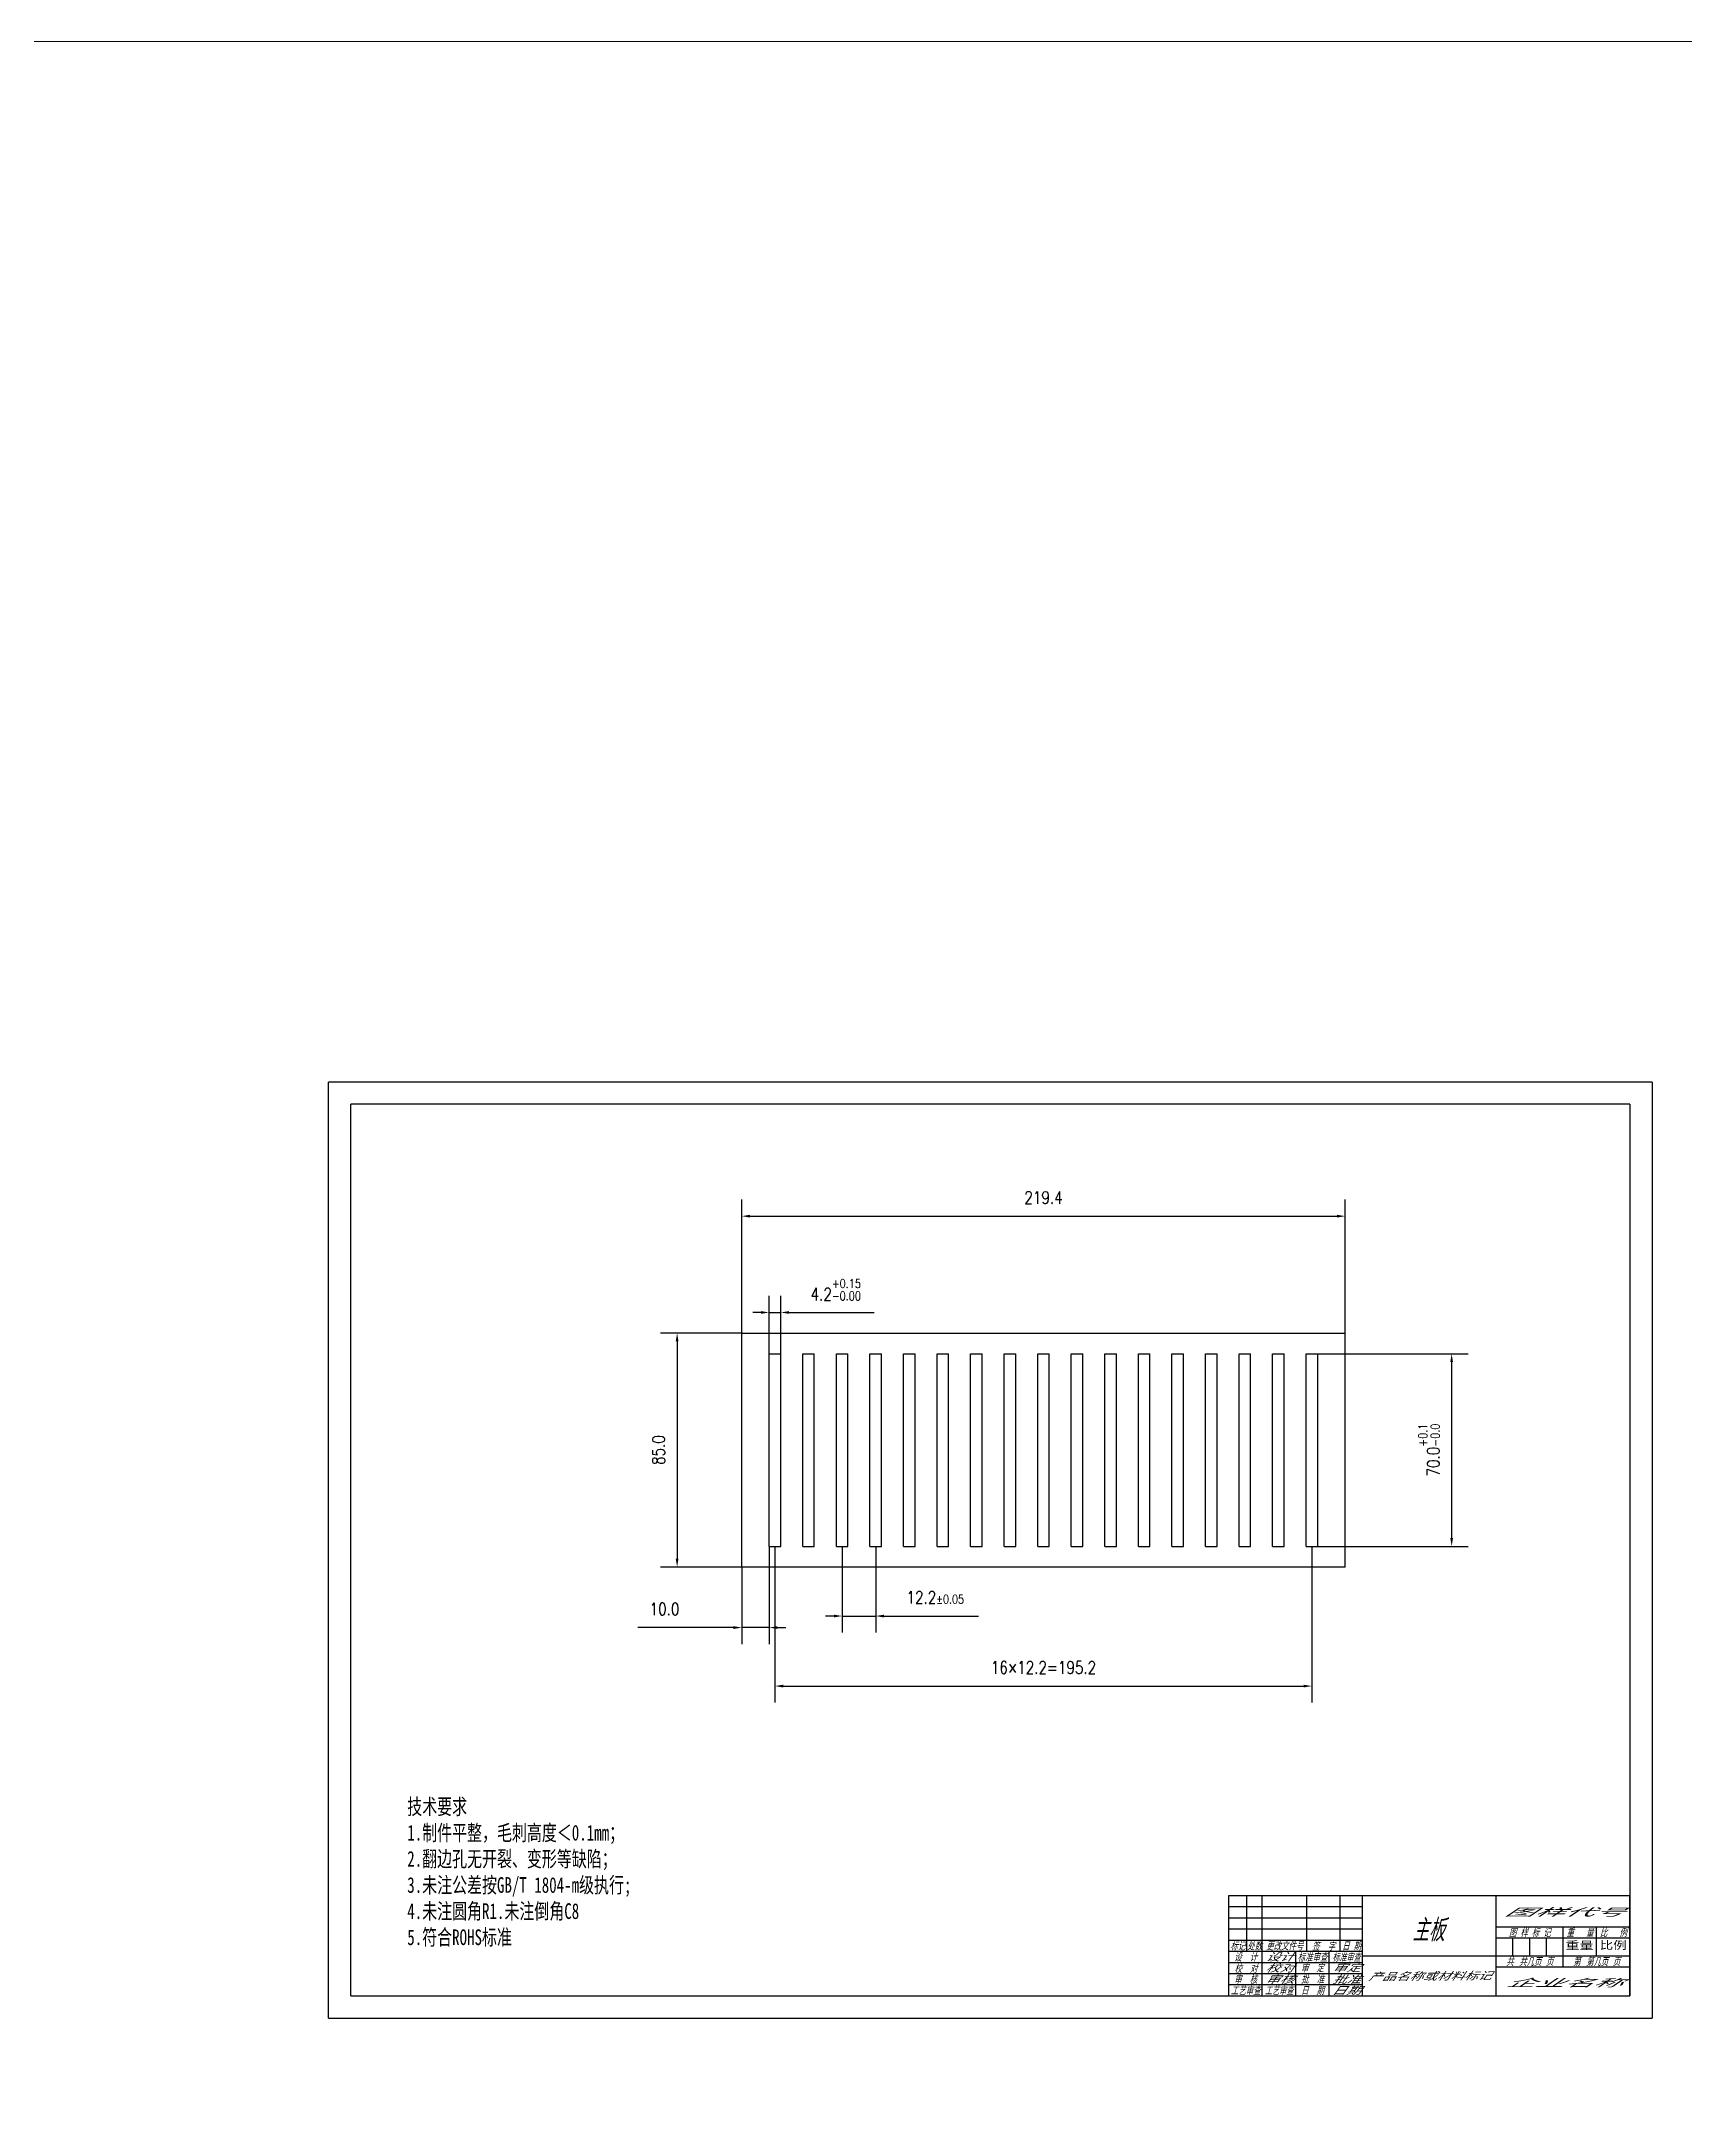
# Model space of a CAD drawing. Header units: millimetres. Extents: x -8604 to -3995, y 3123 to 6155.
# Drawn here: x -6300 to -5702, y 5402 to 6155 of the extents above; entities that cross this region are included whole.
import ezdxf
from ezdxf.enums import TextEntityAlignment as Align

# ---------------------------------------------------------------- set-up
doc = ezdxf.new("R2010")
doc.units = ezdxf.units.MM
doc.layers.get('DEFPOINTS').update_dxf_attribs({"color": 30})
for name, color, linetype in [('1轮廓实线层', 7, 'Continuous'), ('2细线层', 4, 'Continuous'), ('6文字层', 3, 'Continuous'), ('图框层', 7, 'Continuous'), ('标注', 1, 'Continuous')]:
    doc.layers.add(name, color=color, linetype=linetype)
doc.layers.add('尺寸标注', color=1, linetype='Continuous', lineweight=15)
doc.layers.add('画图', color=7, linetype='Continuous', lineweight=25)
doc.styles.add('gbeitc 3.5', font='gbeitc.shx', dxfattribs={"height": 7, "bigfont": 'gbcbig.shx'})
doc.styles.add('PC_TEXTSTYLE', font='isocp.shx', dxfattribs={"width": 0.8, "bigfont": 'hzfs.shx'})
doc.styles.add('TH_GBDIM', font='romans.shx', dxfattribs={"width": 0.8, "bigfont": 'gbcbig.shx'})
doc.styles.add('一比二', font='', dxfattribs={"width": 0.7, "height": 6})
doc.styles.get('一比二').set_extended_font_data('SimSun')
doc.dimstyles.new('TH_GBDIM', dxfattribs={"dimscale": 3, "dimtxt": 3.5, "dimasz": 2.5, "dimexe": 2, "dimexo": 0, "dimgap": 1.5, "dimtad": 1, "dimdec": 1, "dimzin": 0, "dimdsep": 46, "dimtxsty": 'TH_GBDIM', "dimcen": 2.5, "dimclrd": 130, "dimclre": 130, "dimclrt": 3, "dimadec": 0, "dimazin": 0, "dimtfac": 0.714286, "dimtdec": 1, "dimtmove": 0, "dimatfit": 3, "dimfxl": 1, "dimtzin": 0, "dimlwd": -1, "dimlwe": -1, "dimarcsym": 0})

# ---------------------------------------------------------------- blocks, each defined once
blk = doc.blocks.new('*D1470')
at = {"color": 130, "transparency": 16777216}
for p, q in [((-6045.01, 5685.74), (-6045.01, 5734.25)), ((-5825.61, 5685.74), (-5825.61, 5734.25)), ((-6042.01, 5728.25), (-5828.61, 5728.25))]:
    blk.add_line(p, q, dxfattribs=at)
for points in [[(-6042.01, 5728.75), (-6042.01, 5727.75), (-6045.01, 5728.25)], [(-5828.61, 5728.75), (-5828.61, 5727.75), (-5825.61, 5728.25)]]:
    blk.add_solid(points, dxfattribs=at)
at = {"layer": 'DEFPOINTS', "color": 0, "transparency": 16777216}
for p in [(-5825.61, 5728.25), (-6045.01, 5685.74), (-5825.61, 5685.74)]:
    blk.add_point(p, dxfattribs=at)
at = {"color": 3, "transparency": 16777216, "insert": (-5935.31, 5735), "char_height": 4.5, "attachment_point": 5, "style": 'TH_GBDIM'}
blk.add_mtext('219.4', dxfattribs=at)
blk = doc.blocks.new('*D1471')
at = {"color": 130, "transparency": 16777216}
for p, q in [((-6045.01, 5685.74), (-6074.49, 5685.74)), ((-6068.49, 5682.74), (-6068.49, 5603.74)), ((-6045.01, 5600.74), (-6074.49, 5600.74))]:
    blk.add_line(p, q, dxfattribs=at)
for points in [[(-6068.99, 5682.74), (-6067.99, 5682.74), (-6068.49, 5685.74)], [(-6068.99, 5603.74), (-6067.99, 5603.74), (-6068.49, 5600.74)]]:
    blk.add_solid(points, dxfattribs=at)
at = {"layer": 'DEFPOINTS', "color": 0, "transparency": 16777216}
for p in [(-6045.01, 5685.74), (-6068.49, 5600.74), (-6045.01, 5600.74)]:
    blk.add_point(p, dxfattribs=at)
at = {"color": 3, "transparency": 16777216, "insert": (-6075.24, 5643.24), "char_height": 4.5, "attachment_point": 5, "rotation": 90, "style": 'TH_GBDIM'}
blk.add_mtext('85.0', dxfattribs=at)
blk = doc.blocks.new('*D1472')
at = {"color": 130, "transparency": 16777216}
for p, q in [((-6035.01, 5608.24), (-6035.01, 5572.72)), ((-6045.01, 5600.74), (-6045.01, 5572.72)), ((-6048.01, 5578.72), (-6082.8, 5578.72)), ((-6035.01, 5578.72), (-6045.01, 5578.72)), ((-6032.01, 5578.72), (-6029.01, 5578.72))]:
    blk.add_line(p, q, dxfattribs=at)
for points in [[(-6048.01, 5579.22), (-6048.01, 5578.22), (-6045.01, 5578.72)], [(-6032.01, 5579.22), (-6032.01, 5578.22), (-6035.01, 5578.72)]]:
    blk.add_solid(points, dxfattribs=at)
at = {"layer": 'DEFPOINTS', "color": 0, "transparency": 16777216}
for p in [(-6035.01, 5608.24), (-6045.01, 5600.74), (-6035.01, 5578.72)]:
    blk.add_point(p, dxfattribs=at)
at = {"color": 3, "transparency": 16777216, "insert": (-6073.07, 5585.47), "char_height": 4.5, "attachment_point": 5, "style": 'TH_GBDIM'}
blk.add_mtext('10.0', dxfattribs=at)
blk = doc.blocks.new('*D1473')
at = {"color": 130, "transparency": 16777216}
for p, q in [((-6032.91, 5608.24), (-6032.91, 5551.46)), ((-5837.71, 5608.24), (-5837.71, 5551.46)), ((-6029.91, 5557.46), (-5840.71, 5557.46))]:
    blk.add_line(p, q, dxfattribs=at)
for points in [[(-6029.91, 5557.96), (-6029.91, 5556.96), (-6032.91, 5557.46)], [(-5840.71, 5557.96), (-5840.71, 5556.96), (-5837.71, 5557.46)]]:
    blk.add_solid(points, dxfattribs=at)
at = {"layer": 'DEFPOINTS', "color": 0, "transparency": 16777216}
for p in [(-6032.91, 5608.24), (-5837.71, 5608.24), (-5837.71, 5557.46)]:
    blk.add_point(p, dxfattribs=at)
at = {"color": 3, "transparency": 16777216, "insert": (-5935.31, 5564.21), "char_height": 4.5, "attachment_point": 5, "style": 'TH_GBDIM'}
blk.add_mtext('16×12.2=195.2', dxfattribs=at)
blk = doc.blocks.new('*D1474')
at = {"color": 130, "transparency": 16777216}
for p, q in [((-6035.01, 5678.24), (-6035.01, 5699.25)), ((-6030.81, 5678.24), (-6030.81, 5699.25)), ((-6038.01, 5693.25), (-6041.01, 5693.25)), ((-6035.01, 5693.25), (-6030.81, 5693.25)), ((-6027.81, 5693.25), (-5996.85, 5693.25))]:
    blk.add_line(p, q, dxfattribs=at)
for points in [[(-6038.01, 5693.75), (-6038.01, 5692.75), (-6035.01, 5693.25)], [(-6027.81, 5693.75), (-6027.81, 5692.75), (-6030.81, 5693.25)]]:
    blk.add_solid(points, dxfattribs=at)
at = {"layer": 'DEFPOINTS', "color": 0, "transparency": 16777216}
for p in [(-6030.81, 5693.25), (-6035.01, 5678.24), (-6030.81, 5678.24)]:
    blk.add_point(p, dxfattribs=at)
at = {"color": 3, "transparency": 16777216, "insert": (-6010.83, 5701.5), "char_height": 4.5, "attachment_point": 5, "style": 'TH_GBDIM'}
blk.add_mtext('4.2{\\H3.214287;\\S+0.15^ -0.00;}', dxfattribs=at)
blk = doc.blocks.new('*D1476')
at = {"color": 130, "transparency": 16777216}
for p, q in [((-5835.61, 5678.24), (-5780.94, 5678.24)), ((-5786.94, 5675.24), (-5786.94, 5611.24)), ((-5835.61, 5608.24), (-5780.94, 5608.24))]:
    blk.add_line(p, q, dxfattribs=at)
for points in [[(-5787.44, 5675.24), (-5786.44, 5675.24), (-5786.94, 5678.24)], [(-5787.44, 5611.24), (-5786.44, 5611.24), (-5786.94, 5608.24)]]:
    blk.add_solid(points, dxfattribs=at)
at = {"layer": 'DEFPOINTS', "color": 0, "transparency": 16777216}
for p in [(-5835.61, 5678.24), (-5835.61, 5608.24), (-5786.94, 5608.24)]:
    blk.add_point(p, dxfattribs=at)
at = {"color": 3, "transparency": 16777216, "insert": (-5795.19, 5643.24), "char_height": 4.5, "attachment_point": 5, "rotation": 90, "style": 'TH_GBDIM'}
blk.add_mtext('70.0{\\H3.214287;\\S+0.1^ -0.0;}', dxfattribs=at)
blk = doc.blocks.new('*D1479')
at = {"color": 130, "transparency": 16777216}
for p, q in [((-6008.51, 5608.24), (-6008.51, 5576.92)), ((-5996.31, 5608.24), (-5996.31, 5576.92)), ((-6011.51, 5582.92), (-6014.51, 5582.92)), ((-6008.51, 5582.92), (-5996.31, 5582.92)), ((-5993.31, 5582.92), (-5958.95, 5582.92))]:
    blk.add_line(p, q, dxfattribs=at)
for points in [[(-6011.51, 5583.42), (-6011.51, 5582.42), (-6008.51, 5582.92)], [(-5993.31, 5583.42), (-5993.31, 5582.42), (-5996.31, 5582.92)]]:
    blk.add_solid(points, dxfattribs=at)
at = {"layer": 'DEFPOINTS', "color": 0, "transparency": 16777216}
for p in [(-6008.51, 5608.24), (-5996.31, 5608.24), (-5996.31, 5582.92)]:
    blk.add_point(p, dxfattribs=at)
at = {"color": 3, "transparency": 16777216, "insert": (-5974.63, 5589.67), "char_height": 4.5, "attachment_point": 5, "style": 'TH_GBDIM'}
blk.add_mtext('12.2{\\H3.214287;±0.05}', dxfattribs=at)

msp = doc.modelspace()

# ---------------------------------------------------------------- linework, layer by layer
at = {"layer": '1轮廓实线层'}
for p, q in [((-5867.93, 5444.9), (-5867.93, 5481.35)), ((-5867.93, 5444.9), (-5867.93, 5481.35)), ((-5867.93, 5481.35), (-5722.13, 5481.35)), ((-5861.45, 5461.1), (-5861.45, 5481.35)), ((-5855.78, 5461.1), (-5855.78, 5481.35)), ((-5839.58, 5461.1), (-5839.58, 5481.35)), ((-5827.43, 5461.1), (-5827.43, 5481.35)), ((-5867.93, 5465.15), (-5819.33, 5465.15)), ((-5770.73, 5470.01), (-5722.13, 5470.01)), ((-5770.73, 5465.96), (-5722.13, 5465.96)), ((-5734.28, 5459.48), (-5734.28, 5470.01)), ((-5867.93, 5461.1), (-5819.33, 5461.1)), ((-5855.78, 5444.9), (-5855.78, 5461.1)), ((-5831.48, 5444.9), (-5831.48, 5461.1)), ((-5819.33, 5459.48), (-5722.13, 5459.48)), ((-5770.73, 5455.43), (-5722.13, 5455.43)), ((-5867.93, 5444.9), (-5722.13, 5444.9))]:
    msp.add_line(p, q, dxfattribs=at)
at = {"layer": '2细线层'}
for p, q in [((-6195.17, 5436.8), (-6195.17, 5777)), ((-5714.03, 5777), (-6195.17, 5777)), ((-5714.03, 5777), (-5714.03, 5436.8)), ((-5867.93, 5477.3), (-5819.33, 5477.3)), ((-5867.93, 5457.05), (-5819.33, 5457.05)), ((-5867.93, 5453), (-5819.33, 5453)), ((-5867.93, 5448.95), (-5819.33, 5448.95)), ((-6195.17, 5436.8), (-5714.03, 5436.8))]:
    msp.add_line(p, q, dxfattribs=at)
at = {"layer": '2细线层', "color": 75}
for p, q in [((-5764.66, 5459.48), (-5764.66, 5465.96)), ((-5758.58, 5459.48), (-5758.58, 5465.96)), ((-5752.51, 5459.48), (-5752.51, 5465.96))]:
    msp.add_line(p, q, dxfattribs=at)
at = {"layer": '6文字层'}
for p, q in [((-5819.33, 5444.9), (-5819.33, 5481.35)), ((-5770.73, 5444.9), (-5770.73, 5481.35)), ((-5867.93, 5473.25), (-5819.33, 5473.25)), ((-5867.93, 5469.2), (-5819.33, 5469.2)), ((-5746.43, 5455.43), (-5746.43, 5470.01)), ((-5843.63, 5444.9), (-5843.63, 5461.1))]:
    msp.add_line(p, q, dxfattribs=at)
at = {"layer": '图框层'}
for p, q in [((-6187.07, 5444.9), (-6187.07, 5768.9)), ((-5722.13, 5768.9), (-6187.07, 5768.9)), ((-5722.13, 5768.9), (-5722.13, 5444.9)), ((-5722.13, 5444.9), (-5722.13, 5481.35)), ((-6187.07, 5444.9), (-5722.13, 5444.9))]:
    msp.add_line(p, q, dxfattribs=at)
at = {"layer": '尺寸标注'}
msp.add_lwpolyline([(-8604.1, 6155.19), (-3995.01, 6155.19), (-3995.01, 3123.12), (-8604.1, 3123.12)], close=True, dxfattribs=at)
at = {"layer": '画图'}
for p, q in [((-6045.01, 5685.74), (-5825.61, 5685.74)), ((-6045.01, 5600.74), (-6045.01, 5685.74)), ((-5825.61, 5600.74), (-5825.61, 5685.74)), ((-6035.01, 5608.24), (-6035.01, 5678.24)), ((-6035.01, 5678.24), (-6030.81, 5678.24)), ((-6030.81, 5608.24), (-6030.81, 5678.24)), ((-6022.81, 5608.24), (-6022.81, 5678.24)), ((-6022.81, 5678.24), (-6018.61, 5678.24)), ((-6018.61, 5608.24), (-6018.61, 5678.24)), ((-6010.61, 5608.24), (-6010.61, 5678.24)), ((-6010.61, 5678.24), (-6006.41, 5678.24)), ((-6006.41, 5608.24), (-6006.41, 5678.24)), ((-5998.41, 5608.24), (-5998.41, 5678.24)), ((-5998.41, 5678.24), (-5994.21, 5678.24)), ((-5994.21, 5608.24), (-5994.21, 5678.24)), ((-5986.21, 5608.24), (-5986.21, 5678.24)), ((-5986.21, 5678.24), (-5982.01, 5678.24)), ((-5982.01, 5608.24), (-5982.01, 5678.24)), ((-5974.01, 5608.24), (-5974.01, 5678.24)), ((-5974.01, 5678.24), (-5969.81, 5678.24)), ((-5969.81, 5608.24), (-5969.81, 5678.24)), ((-5961.81, 5608.24), (-5961.81, 5678.24)), ((-5961.81, 5678.24), (-5957.61, 5678.24)), ((-5957.61, 5608.24), (-5957.61, 5678.24)), ((-5949.61, 5608.24), (-5949.61, 5678.24)), ((-5949.61, 5678.24), (-5945.41, 5678.24)), ((-5945.41, 5608.24), (-5945.41, 5678.24)), ((-5937.41, 5608.24), (-5937.41, 5678.24)), ((-5937.41, 5678.24), (-5933.21, 5678.24)), ((-5933.21, 5608.24), (-5933.21, 5678.24)), ((-5925.21, 5608.24), (-5925.21, 5678.24)), ((-5925.21, 5678.24), (-5921.01, 5678.24)), ((-5921.01, 5608.24), (-5921.01, 5678.24)), ((-5913.01, 5608.24), (-5913.01, 5678.24)), ((-5913.01, 5678.24), (-5908.81, 5678.24)), ((-5908.81, 5608.24), (-5908.81, 5678.24)), ((-5900.81, 5608.24), (-5900.81, 5678.24)), ((-5900.81, 5678.24), (-5896.61, 5678.24)), ((-5896.61, 5608.24), (-5896.61, 5678.24)), ((-5888.61, 5608.24), (-5888.61, 5678.24)), ((-5888.61, 5678.24), (-5884.41, 5678.24)), ((-5884.41, 5608.24), (-5884.41, 5678.24)), ((-5876.41, 5608.24), (-5876.41, 5678.24)), ((-5876.41, 5678.24), (-5872.21, 5678.24)), ((-5872.21, 5608.24), (-5872.21, 5678.24)), ((-5864.21, 5608.24), (-5864.21, 5678.24)), ((-5864.21, 5678.24), (-5860.01, 5678.24)), ((-5860.01, 5608.24), (-5860.01, 5678.24)), ((-5852.01, 5608.24), (-5852.01, 5678.24)), ((-5852.01, 5678.24), (-5847.81, 5678.24)), ((-5847.81, 5608.24), (-5847.81, 5678.24)), ((-5839.81, 5608.24), (-5839.81, 5678.24)), ((-5839.81, 5678.24), (-5835.61, 5678.24)), ((-5835.61, 5608.24), (-5835.61, 5678.24)), ((-6035.01, 5608.24), (-6030.81, 5608.24)), ((-6022.81, 5608.24), (-6018.61, 5608.24)), ((-6010.61, 5608.24), (-6006.41, 5608.24)), ((-5998.41, 5608.24), (-5994.21, 5608.24)), ((-5986.21, 5608.24), (-5982.01, 5608.24)), ((-5974.01, 5608.24), (-5969.81, 5608.24)), ((-5961.81, 5608.24), (-5957.61, 5608.24)), ((-5949.61, 5608.24), (-5945.41, 5608.24)), ((-5937.41, 5608.24), (-5933.21, 5608.24)), ((-5925.21, 5608.24), (-5921.01, 5608.24)), ((-5913.01, 5608.24), (-5908.81, 5608.24)), ((-5900.81, 5608.24), (-5896.61, 5608.24)), ((-5888.61, 5608.24), (-5884.41, 5608.24)), ((-5876.41, 5608.24), (-5872.21, 5608.24)), ((-5864.21, 5608.24), (-5860.01, 5608.24)), ((-5852.01, 5608.24), (-5847.81, 5608.24)), ((-5839.81, 5608.24), (-5835.61, 5608.24)), ((-5825.61, 5600.74), (-6045.01, 5600.74))]:
    msp.add_line(p, q, dxfattribs=at)

# ---------------------------------------------------------------- texts
at = {"layer": '6文字层', "style": 'gbeitc 3.5'}
for s, p in [('标记', (-5864.69, 5463.12)), ('处数', (-5858.62, 5463.12)), (' 更改文件号 ', (-5847.68, 5463.12)), (' 签  字 ', (-5833.51, 5463.02)), (' 日 期 ', (-5823.38, 5463.12)), (' 图 样 标 记 ', (-5758.58, 5467.98)), (' 重   量 ', (-5740.36, 5467.98)), (' 比   例 ', (-5728.21, 5467.98)), (' 设  计 ', (-5861.86, 5459.07)), (' 校  对 ', (-5861.77, 5454.92)), ('标准审查', (-5837.56, 5459.07)), (' 审  定 ', (-5837.58, 5455.17)), ('共        页', (-5758.58, 5457.45)), ('第        页', (-5734.28, 5457.45)), ('工艺审查', (-5861.86, 5446.92)), (' 审  核 ', (-5861.86, 5450.97)), ('批  准', (-5837.5, 5451.06)), (' 日  期 ', (-5837.56, 5446.92))]:
    msp.add_text(s, height=2.7, dxfattribs=at).set_placement(p, align=Align.MIDDLE)
at = {"layer": '6文字层', "insert": (-5795.45, 5468.74), "char_height": 8.1, "width": 55.6147, "attachment_point": 5, "style": 'gbeitc 3.5'}
msp.add_mtext('主板', dxfattribs=at)
at = {"layer": '6文字层', "flags": 8}
for tag, height, style, width, p, p2 in [('图样代号', 2.7, 'gbeitc 3.5', 5.679585, (-5768.27, 5473.68), (-5724.97, 5473.68)), ('重量', 2.83, 'PC_TEXTSTYLE', 1.677923, (-5745.52, 5461.51), (-5735.37, 5461.51)), ('比例', 2.83, 'PC_TEXTSTYLE', 1.621993, (-5733.09, 5461.6), (-5723.28, 5461.6)), ('校对', 2.7, 'gbeitc 3.5', 2.71406, (-5854.78, 5453.38), (-5844.52, 5453.38)), ('设计', 2.7, 'gbeitc 3.5', 2.757485, (-5854.78, 5457.41), (-5844.52, 5457.41)), ('标准审查', 2.7, 'gbeitc 3.5', 1.324627, (-5830.34, 5457.3), (-5820.12, 5457.3)), ('审定', 2.7, 'gbeitc 3.5', 2.739657, (-5830.51, 5453.49), (-5820.23, 5453.49)), ('共几页', 2.7, 'gbeitc 3.5', 1.406257, (-5762.43, 5455.71), (-5754.43, 5455.71)), ('第几页', 2.7, 'gbeitc 3.5', 1.394065, (-5738.08, 5455.71), (-5730.15, 5455.71)), ('工艺审查', 2.7, 'gbeitc 3.5', 1.341797, (-5854.87, 5445.23), (-5844.52, 5445.23)), ('审核', 2.7, 'gbeitc 3.5', 2.73642, (-5854.87, 5449.25), (-5844.52, 5449.25)), ('批准', 2.7, 'gbeitc 3.5', 2.738856, (-5830.43, 5449.25), (-5820.23, 5449.25)), ('日期', 2.7, 'gbeitc 3.5', 2.844233, (-5830.73, 5445.23), (-5820.23, 5445.23)), ('企业名称', 2.7, 'gbeitc 3.5', 5.492466, (-5767.76, 5447.99), (-5725.56, 5447.99))]:
    msp.add_attdef(tag, text='', height=height, dxfattribs=dict(at, style=style, width=width)).set_placement(p, p2, align=Align.FIT)
at = {"layer": '6文字层', "style": 'gbeitc 3.5', "width": 2.547698, "flags": 8}
msp.add_attdef('产品名称或材料标记', text='', height=2.7, rotation=0.4655, dxfattribs=at).set_placement((-5817.43, 5450.24), (-5772.74, 5450.6), align=Align.FIT)
at = {"layer": '标注', "insert": (-6166.58, 5516.5), "char_height": 5.6956, "width": 149.9506, "attachment_point": 1, "style": '一比二'}
msp.add_mtext('{\\fSimSun|b0|i0|c134|p2;技术要求\\P}1.{\\fSimSun|b0|i0|c134|p2;制件平整，毛刺高度＜}0.1mm{\\fSimSun|b0|i0|c134|p2;；\\P}2.{\\fSimSun|b0|i0|c134|p2;翻边孔无开裂、变形等缺陷；\\P}3.{\\fSimSun|b0|i0|c134|p2;未注公差按}GB/T 1804-m{\\fSimSun|b0|i0|c134|p2;级执行};\\P4.{\\fSimSun|b0|i0|c134|p2;未注圆角}R1.{\\fSimSun|b0|i0|c134|p2;未注倒角}C8\\P5.{\\fSimSun|b0|i0|c134|p2;符合}ROHS{\\fSimSun|b0|i0|c134|p2;标准}', dxfattribs=at)

# ---------------------------------------------------------------- dimensions: what is measured, and where the dimension line sits
for base, p1, p2, override, picture, middle in [((-5825.61, 5728.25), (-6045.01, 5685.74), (-5825.61, 5685.74), {"dimtxt": 1.5, "dimasz": 1}, '*D1470', (-5935.31, 5728.25)), ((-6035.01, 5578.72), (-6045.01, 5600.74), (-6035.01, 5608.24), {"dimtxt": 1.5, "dimasz": 1}, '*D1472', (-6073.07, 5578.72)), ((-5837.71, 5557.46), (-6032.91, 5608.24), (-5837.71, 5608.24), {"dimtxt": 1.5, "dimasz": 1, "dimpost": '16×12.2=<>'}, '*D1473', (-5935.31, 5557.46))]:
    dim = msp.add_linear_dim(base=base, p1=p1, p2=p2, dimstyle='TH_GBDIM', override=override)
    dim.commit()
    dim.dimension.update_dxf_attribs({"geometry": picture, "text_midpoint": middle, "dimtype": 160})
for base, p1, p2, override, picture, middle in [((-6030.81, 5693.25), (-6035.01, 5678.24), (-6030.81, 5678.24), {"dimtxt": 1.5, "dimasz": 1, "dimgap": 1.5, "dimtol": 1, "dimlim": 0, "dimtp": 0.15, "dimtm": 1e-09, "dimtdec": 2}, '*D1474', (-6010.83, 5701.5)), ((-5996.31, 5582.92), (-6008.51, 5608.24), (-5996.31, 5608.24), {"dimtxt": 1.5, "dimasz": 1, "dimgap": 1.5, "dimtol": 1, "dimlim": 0, "dimtp": 0.05, "dimtm": 0.05, "dimtdec": 2}, '*D1479', (-5974.63, 5589.67))]:
    dim = msp.add_linear_dim(base=base, p1=p1, p2=p2, dimstyle='TH_GBDIM', override=override)
    dim.commit()
    dim.dimension.update_dxf_attribs({"geometry": picture, "text_midpoint": middle})
dim = msp.add_linear_dim(base=(-6068.49, 5600.74), p1=(-6045.01, 5685.74), p2=(-6045.01, 5600.74), angle=90, dimstyle='TH_GBDIM', override={"dimtxt": 1.5, "dimasz": 1})
dim.commit()
dim.dimension.update_dxf_attribs({"geometry": '*D1471', "text_midpoint": (-6075.24, 5643.24)})
dim = msp.add_linear_dim(base=(-5786.94, 5608.24), p1=(-5835.61, 5678.24), p2=(-5835.61, 5608.24), angle=90, dimstyle='TH_GBDIM', override={"dimtxt": 1.5, "dimasz": 1, "dimtol": 1, "dimtp": 0.1, "dimtm": 1e-09, "dimtdec": 1})
dim.commit()
dim.dimension.update_dxf_attribs({"geometry": '*D1476', "text_midpoint": (-5786.94, 5643.24), "dimtype": 160})

doc.saveas('drawing.dxf')
